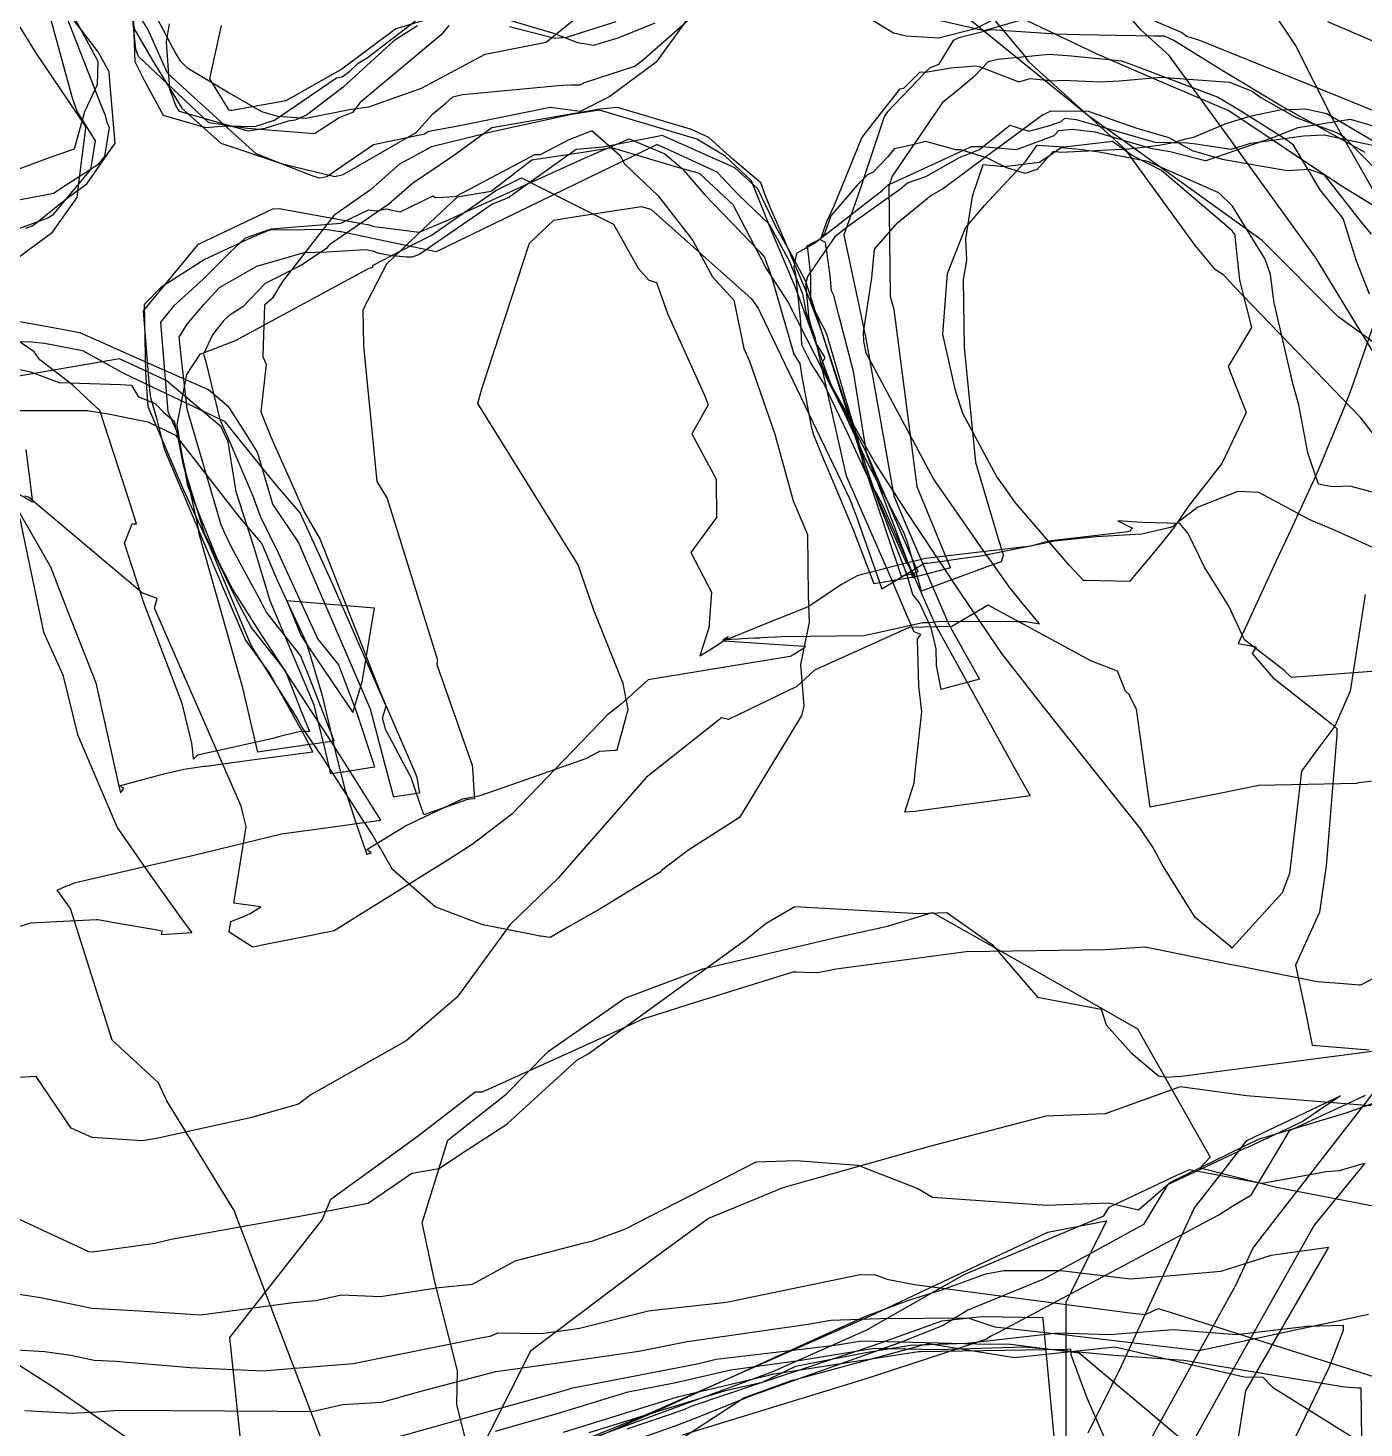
# Model space of a CAD drawing. Extents: x 0 to 298, y 0 to 220.
# Drawn here: x 49.19 to 76.1, y 158.27 to 186.46 of the extents above; entities that cross this region are included whole.
import ezdxf

# ---------------------------------------------------------------- set-up
doc = ezdxf.new("R2010")
doc.units = 0
doc.layers.add('LINES', color=1, linetype='CONTINUOUS')

msp = doc.modelspace()

# ---------------------------------------------------------------- linework, layer by layer
at = {"layer": 'LINES', "color": 1}
for points in [[(47.314, 189.248, 0), (49.339, 185.967, 0), (50.334, 184.501, 0), (50.346, 184.445, 0), (50.235, 183.551, 0), (50.172, 183.049, 0), (49.657, 182.327, 0), (49.326, 182.087, 0), (48.786, 181.683, 0)], [(49.145, 182.434, 0), (49.27, 182.482, 0), (49.309, 182.499, 0), (49.959, 183.023, 0), (50.374, 183.328, 0), (50.942, 184.144, 0), (50.844, 185.309, 0), (50.822, 185.58, 0), (50.603, 185.985, 0), (49.55, 187.362, 0), (48.374, 188.92, 0)], [(57.666, 186.516, 0), (57.512, 186.327, 0), (55.882, 184.963, 0), (55.726, 184.759, 0), (55.459, 184.658, 0), (54.958, 184.331, 0), (53.612, 184.443, 0), (52.839, 184.556, 0), (52.834, 184.558, 0), (52.831, 184.559, 0), (52.828, 184.563, 0), (51.415, 185.89, 0), (51.359, 186.04, 0), (51.067, 188.936, 0)], [(49.063, 188.684, 0), (49.216, 188.387, 0), (49.256, 188.307, 0), (49.83, 187.218, 0), (50.595, 185.794, 0), (50.583, 185.319, 0), (50.326, 184.776, 0), (50.12, 184.026, 0), (49.672, 183.868, 0), (48.078, 183.281, 0)], [(48.258, 182.861, 0), (49.702, 183.135, 0), (49.959, 183.304, 0), (50.619, 183.731, 0), (50.74, 183.876, 0), (50.825, 184.417, 0), (50.832, 184.456, 0), (50.783, 184.559, 0), (50.748, 184.701, 0), (50.665, 184.913, 0), (49.616, 187.599, 0), (49.059, 188.635, 0)], [(48.971, 188.596, 0), (49.291, 187.799, 0), (49.413, 187.496, 0), (50.081, 185.055, 0), (50.179, 184.774, 0), (50.545, 184.191, 0), (50.464, 183.696, 0), (50.451, 183.615, 0), (49.684, 182.698, 0), (49.671, 182.69, 0), (49.601, 182.644, 0), (49.015, 182.423, 0)], [(51.471, 187.27, 0), (52.167, 185.946, 0), (52.252, 185.803, 0), (52.389, 185.67, 0), (53.244, 185.161, 0), (53.895, 184.78, 0), (54.224, 184.688, 0), (54.788, 184.649, 0), (55.698, 184.826, 0), (56.057, 184.875, 0), (57.112, 185.254, 0), (58.397, 185.94, 0), (59.625, 186.178, 0), (62.271, 188.334, 0)], [(79.307, 174.425, 0), (76.026, 178.62, 0), (73.475, 181.268, 0), (73.275, 181.487, 0), (73.111, 181.597, 0), (72.705, 182.076, 0), (71.419, 183.847, 0), (71.294, 184.019, 0), (69.347, 185.783, 0), (69.268, 185.904, 0), (67.398, 188.139, 0)], [(87.398, 156.364, 0), (85.171, 162.705, 0), (84.994, 163.211, 0), (84.936, 163.419, 0), (83.552, 167.016, 0), (83.293, 167.715, 0), (81.043, 173.581, 0), (81.016, 173.651, 0), (80.999, 173.703, 0), (78.419, 179.387, 0), (78.298, 179.653, 0), (75.463, 184.644, 0), (74.718, 186.121, 0), (73.247, 188.32, 0)], [(91.423, 180.064, 0), (91.243, 179.273, 0), (90.453, 177.662, 0), (89.938, 176.582, 0), (88.928, 175.526, 0), (88.126, 175.13, 0), (87.274, 174.934, 0), (86.548, 174.481, 0), (84.192, 175.184, 0), (84.072, 175.204, 0), (83.961, 175.28, 0), (81.599, 176.48, 0), (81.312, 176.651, 0), (80.557, 176.267, 0), (78.02, 178.687, 0), (77.747, 178.984, 0), (77.451, 179.294, 0), (75.574, 180.651, 0), (74.045, 182.186, 0), (71.341, 184.131, 0), (70.532, 184.711, 0), (66.515, 187.968, 0)], [(91.271, 187.885, 0), (89.975, 185.266, 0), (89.856, 183.363, 0), (89.542, 180.84, 0), (88.298, 179.104, 0), (88.29, 179.093, 0), (88.289, 179.092, 0), (88.28, 179.086, 0), (86.262, 178.159, 0), (84.276, 178.018, 0), (84.192, 178.006, 0), (84.091, 178.043, 0), (83.012, 178.573, 0), (81.832, 179.604, 0), (81.208, 179.921, 0), (80.104, 180.654, 0), (77.055, 182.417, 0), (75.624, 183.289, 0), (73.379, 184.796, 0), (71.419, 185.637, 0), (70.712, 185.941, 0), (67.902, 187.283, 0)], [(51.11, 187.759, 0), (51.33, 186.45, 0), (51.689, 185.821, 0), (52.287, 184.847, 0), (53.072, 184.146, 0), (54.317, 183.727, 0), (55.371, 183.475, 0), (55.536, 183.512, 0), (57.01, 184.357, 0), (57.345, 184.733, 0), (57.611, 184.958, 0), (57.743, 185.08, 0), (57.942, 185.124, 0), (59.94, 185.31, 0), (60.123, 185.317, 0), (60.312, 185.316, 0), (60.399, 185.368, 0), (61.415, 185.697, 0), (61.601, 185.844, 0), (62.714, 186.821, 0)], [(88.269, 187.521, 0), (88.187, 184.932, 0), (88.018, 183.596, 0), (87.626, 183.119, 0), (86.584, 181.506, 0), (85.745, 181.226, 0), (84.344, 181.152, 0), (83.858, 181.232, 0), (81.786, 181.86, 0), (81.522, 182.049, 0), (81.083, 182.436, 0), (80.172, 183.231, 0), (80.067, 183.297, 0), (79.944, 183.345, 0), (79.089, 183.347, 0), (78.401, 183.569, 0), (77.47, 184.321, 0), (75.63, 185.066, 0), (72.793, 186.211, 0), (72.532, 186.29, 0), (72.42, 186.371, 0), (69.259, 187.729, 0)], [(62.67, 186.916, 0), (61.843, 185.776, 0), (60.91, 185.087, 0), (60.312, 184.781, 0), (59.709, 184.864, 0), (57.854, 184.484, 0), (57.707, 184.462, 0), (57.298, 184.383, 0), (57.248, 184.374, 0), (57.175, 184.329, 0), (56.146, 184.11, 0), (55.208, 183.465, 0), (55.063, 183.439, 0), (54.895, 183.494, 0), (53.786, 183.929, 0), (53.148, 184.51, 0), (52.002, 185.552, 0), (51.6, 186.443, 0), (51.243, 187.026, 0)], [(58.181, 186.919, 0), (56.597, 186.448, 0), (55.984, 185.992, 0), (55.51, 185.636, 0)], [(85.84, 159.617, 0), (85.167, 160.887, 0), (84.804, 161.42, 0), (84.528, 162.174, 0), (82.506, 166.831, 0), (82.145, 167.911, 0), (81.904, 168.551, 0), (79.561, 173.612, 0), (79.026, 174.759, 0), (77.943, 177.301, 0), (76.96, 178.829, 0), (75.126, 181.834, 0), (73.447, 184.159, 0), (72.177, 185.907, 0), (71.604, 186.425, 0), (71.059, 187.071, 0)], [(51.299, 186.893, 0), (51.341, 185.786, 0), (51.528, 185.416, 0), (51.909, 184.71, 0), (52.763, 184.462, 0), (53.178, 184.495, 0), (53.76, 184.479, 0), (54.154, 184.61, 0), (55.404, 185.461, 0), (55.515, 185.483, 0), (55.671, 185.596, 0), (55.837, 185.755, 0), (56.02, 185.866, 0), (56.998, 186.612, 0)], [(68.778, 186.704, 0), (68.265, 186.444, 0), (67.534, 186.26, 0), (66.874, 186.3, 0), (66.707, 186.339, 0), (66.621, 186.36, 0), (65.837, 186.838, 0)], [(67.481, 186.635, 0), (68.453, 186.414, 0), (69.695, 186.777, 0)], [(86.301, 186.784, 0), (86.303, 186.125, 0), (86.053, 185.846, 0), (85.147, 184.826, 0), (84.705, 184.229, 0), (84.472, 184.22, 0), (81.065, 184.769, 0), (80.944, 184.801, 0), (80.889, 184.84, 0), (80.686, 184.907, 0), (78.073, 185.44, 0), (77.171, 185.818, 0), (75.371, 186.586, 0)], [(76.125, 183.955, 0), (74.434, 184.891, 0), (73.211, 185.631, 0), (72.269, 186.211, 0), (72.083, 186.3, 0), (71.877, 186.302, 0), (70.364, 186.327, 0), (69.894, 186.341, 0), (68.585, 186.426, 0), (67.939, 186.263, 0), (67.823, 186.211, 0), (67.529, 185.729, 0), (67.347, 185.656, 0), (67.25, 185.562, 0), (66.498, 184.778, 0), (66.433, 184.675, 0), (65.906, 183.083, 0), (65.623, 182.296, 0), (65.968, 180.663, 0), (66.046, 180.305, 0), (66.051, 180.287, 0), (66.628, 177.041, 0), (66.799, 176.643, 0), (67.74, 174.453, 0), (68.301, 173.445, 0), (68.354, 173.349, 0), (68.008, 173.257, 0), (67.723, 173.181, 0), (67.581, 173.143, 0), (67.49, 173.627, 0), (67.481, 173.963, 0), (67.384, 174.386, 0), (67.145, 174.888, 0), (67.011, 175.054, 0), (66.886, 175.486, 0), (66.314, 176.935, 0), (66.065, 177.651, 0), (65.652, 179.007, 0), (65.273, 180.321, 0), (64.998, 180.847, 0), (64.435, 182.181, 0), (64.154, 182.819, 0), (64.042, 183.083, 0), (63.947, 183.348, 0), (63.388, 183.819, 0), (62.902, 184.262, 0), (62.551, 184.419, 0), (61.061, 184.866, 0), (60.706, 184.83, 0), (58.534, 184.452, 0), (57.759, 183.887, 0), (56.935, 183.333, 0), (56.458, 182.916, 0), (55.286, 182.117, 0), (55.232, 182.073, 0), (55.199, 182.021, 0), (54.686, 181.68, 0), (53.969, 181.317, 0), (53.518, 180.852, 0), (53.239, 180.674, 0), (53.117, 180.558, 0), (52.906, 180.284, 0), (52.722, 179.897, 0), (52.763, 179.771, 0), (53.056, 178.583, 0), (53.129, 178.411, 0), (53.212, 178.218, 0), (53.708, 177.059, 0), (53.868, 176.635, 0), (54.228, 175.892, 0), (55.03, 174.158, 0), (55.441, 173.641, 0), (55.799, 172.704, 0), (56.128, 171.711, 0), (56.171, 171.581, 0), (55.916, 171.54, 0), (55.587, 171.486, 0), (55.545, 171.479, 0), (55.526, 171.476, 0), (55.291, 171.442, 0), (55.172, 171.932, 0), (54.956, 172.829, 0), (54.065, 174.927, 0), (53.734, 176.041, 0), (53.383, 177.121, 0), (53.223, 178.13, 0), (53.156, 178.27, 0), (53.078, 178.434, 0), (52.434, 178.974, 0), (51.969, 179.362, 0), (51.035, 179.801, 0), (48.768, 179.41, 0)], [(57.034, 186.506, 0), (56.557, 186.205, 0), (55.537, 185.27, 0), (54.799, 184.71, 0), (54.571, 184.605, 0), (54.431, 184.585, 0), (53.962, 184.443, 0), (53.63, 184.383, 0), (52.241, 184.784, 0), (52.167, 184.905, 0), (52.047, 185.231, 0), (51.979, 186.187, 0), (52.038, 186.549, 0)], [(55.51, 185.636, 0), (54.381, 184.997, 0), (53.3, 184.805, 0), (53.27, 184.8, 0), (53.239, 184.809, 0), (53.227, 184.828, 0), (52.855, 185.438, 0), (53.085, 186.517, 0)], [(61.818, 186.564, 0), (61.068, 186.258, 0), (60.705, 186.15, 0), (60.578, 186.11, 0), (60.261, 186.163, 0), (59.762, 186.361, 0), (58.872, 186.622, 0)], [(58.891, 186.491, 0), (59.801, 186.26, 0), (60.044, 186.276, 0), (61.037, 186.594, 0)], [(76.209, 181.106, 0), (75.938, 181.789, 0), (75.693, 182.589, 0), (75.678, 182.625, 0), (75.217, 183.205, 0), (74.681, 184.102, 0), (74.544, 184.203, 0), (73.649, 184.767, 0), (73.418, 184.907, 0), (73.15, 185.073, 0), (71.441, 185.717, 0), (71.219, 185.793, 0), (70.21, 185.897, 0), (69.756, 185.927, 0), (68.726, 185.829, 0), (68.529, 185.784, 0), (68.235, 185.474, 0), (67.903, 185.201, 0), (67.608, 184.961, 0), (66.681, 183.607, 0), (66.597, 183.478, 0), (66.529, 183.279, 0), (66.555, 181.061, 0), (66.628, 180.798, 0), (66.657, 180.588, 0), (66.798, 179.502, 0), (67.089, 177.234, 0), (67.652, 175.878, 0), (67.77, 175.59, 0), (67.05, 175.404, 0), (67.014, 175.394, 0), (67.013, 175.395, 0), (66.939, 175.641, 0), (66.413, 177.021, 0), (66.056, 177.959, 0), (65.392, 179.202, 0), (64.648, 181.238, 0), (64.135, 182.447, 0), (63.765, 183.387, 0), (63.231, 183.886, 0), (62.661, 184.226, 0), (61.874, 184.461, 0), (60.699, 184.811, 0), (60.134, 184.721, 0), (58.515, 184.363, 0), (57.999, 184.241, 0), (57.316, 184.071, 0), (56.674, 183.72, 0), (56.091, 183.207, 0), (55.35, 182.69, 0), (54.318, 181.36, 0), (54.11, 181.016, 0), (53.956, 180.883, 0), (53.927, 180.079, 0), (53.919, 179.839, 0), (53.985, 179.693, 0), (53.882, 178.733, 0), (54.079, 178.228, 0), (54.758, 176.709, 0), (55.074, 176.162, 0), (56.318, 173.008, 0), (56.983, 171.479, 0), (57.022, 171.377, 0), (57.023, 171.371, 0), (57.073, 171.058, 0), (56.855, 171.024, 0), (56.571, 170.979, 0), (56.556, 170.977, 0), (56.55, 170.998, 0), (56.366, 171.699, 0), (56.09, 172.748, 0), (55.131, 174.971, 0), (54.637, 176.112, 0), (54.122, 176.877, 0), (53.815, 177.922, 0), (53.54, 178.354, 0), (53.241, 178.823, 0), (52.822, 179.176, 0), (51.549, 179.743, 0), (50.253, 180.319, 0), (49.987, 180.369, 0), (48.695, 180.606, 0)], [(48.383, 179.731, 0), (49.24, 179.538, 0), (49.82, 179.326, 0), (51.054, 179.287, 0), (51.276, 179.274, 0), (51.405, 179.043, 0), (51.759, 178.894, 0), (51.924, 178.721, 0), (52.136, 178.546, 0), (52.592, 176.517, 0), (52.633, 176.285, 0), (53.5, 173.206, 0), (53.806, 171.905, 0), (53.811, 171.885, 0), (54.816, 172.033, 0), (54.971, 172.056, 0), (55.354, 172.112, 0), (54.803, 173.516, 0), (54.764, 173.614, 0), (54.739, 173.679, 0), (54.681, 173.826, 0), (54.658, 173.855, 0), (53.988, 174.706, 0), (53.889, 174.909, 0), (53.298, 175.995, 0), (53.153, 176.294, 0), (53.126, 176.353, 0), (53.083, 176.457, 0), (52.394, 178.787, 0), (52.285, 179.743, 0), (52.234, 180.241, 0), (52.394, 180.497, 0), (52.741, 180.904, 0), (53.049, 181.237, 0), (53.801, 181.666, 0), (54.749, 181.945, 0), (55.199, 181.955, 0), (55.995, 182.001, 0), (56.12, 181.978, 0), (56.258, 181.928, 0), (56.524, 181.883, 0), (56.819, 181.857, 0), (56.935, 181.854, 0), (57.063, 181.905, 0), (58.534, 182.916, 0), (58.852, 183.043, 0), (60.231, 184.022, 0), (60.777, 184.073, 0), (61.933, 184.299, 0), (61.958, 184.306, 0), (61.989, 184.291, 0), (63.422, 183.654, 0), (63.882, 183.234, 0), (64.266, 182.436, 0), (64.591, 181.862, 0), (64.85, 181.366, 0), (65.973, 177.845, 0), (65.999, 177.732, 0), (66.002, 177.712, 0), (66.223, 177.06, 0), (66.775, 175.423, 0), (67.006, 175.482, 0), (67.117, 175.51, 0), (67.073, 175.612, 0), (66.076, 177.913, 0), (65.816, 179.546, 0), (65.522, 180.684, 0), (65.42, 181.075, 0), (65.371, 181.168, 0), (65.354, 181.404, 0), (65.341, 181.526, 0), (65.255, 182.144, 0), (65.152, 182.2, 0), (65.279, 182.569, 0), (65.424, 182.881, 0), (65.983, 184.25, 0), (66.257, 184.605, 0), (66.755, 185.238, 0), (66.807, 185.251, 0), (66.829, 185.253, 0), (67.158, 185.578, 0), (67.268, 185.574, 0), (67.78, 185.66, 0), (68.266, 185.705, 0), (68.346, 185.687, 0), (69.149, 185.381, 0), (69.378, 185.45, 0), (69.711, 185.411, 0), (69.794, 185.402, 0), (70.038, 185.414, 0), (70.787, 185.38, 0), (71.167, 185.403, 0), (72.014, 185.471, 0), (73.39, 185.375, 0), (73.843, 185.19, 0), (74.024, 185.063, 0), (74.732, 184.661, 0), (75.58, 184.344, 0), (75.679, 184.287, 0), (76.394, 183.561, 0)], [(76.559, 184.024, 0), (75.35, 184.732, 0), (74.919, 184.826, 0), (74.605, 184.814, 0), (74.409, 184.81, 0), (73.794, 184.682, 0), (73.296, 184.529, 0), (72.675, 184.263, 0), (72.664, 184.258, 0), (72.494, 184.225, 0), (72.265, 184.149, 0), (71.969, 184.1, 0), (71.359, 184.026, 0), (69.993, 183.957, 0), (69.837, 183.978, 0), (69.572, 183.672, 0), (69.519, 183.617, 0), (69.446, 183.592, 0), (69.277, 183.532, 0), (68.903, 183.647, 0), (68.514, 183.84, 0), (67.976, 184.007, 0), (67.875, 184.012, 0), (67.271, 184.181, 0), (66.921, 184.088, 0), (66.637, 184.03, 0), (66.503, 183.86, 0), (66.215, 183.558, 0), (66.098, 183.505, 0), (65.893, 183.298, 0), (65.357, 182.679, 0), (65.249, 182.357, 0), (65.241, 182.331, 0), (65.22, 182.308, 0), (65.131, 182.208, 0), (64.962, 182.115, 0), (64.904, 182.083, 0), (64.875, 182.068, 0), (64.861, 182.028, 0), (64.888, 182.059, 0), (64.89, 182.012, 0), (64.905, 181.907, 0), (64.95, 181.479, 0), (64.949, 180.946, 0), (65.183, 180.317, 0), (66.164, 177.334, 0), (66.227, 177.178, 0), (66.299, 177.048, 0), (66.397, 176.872, 0), (67.461, 174.449, 0), (69.116, 171.467, 0), (69.373, 171.004, 0), (68.984, 170.951, 0), (67.145, 170.701, 0), (67.058, 170.689, 0), (66.849, 170.671, 0), (66.986, 171.096, 0), (67.037, 171.255, 0), (67.068, 171.54, 0), (67.193, 172.693, 0), (67.131, 173.215, 0), (67.107, 174.157, 0), (67.174, 174.25, 0), (67.039, 174.307, 0), (66.883, 174.65, 0), (66.549, 175.445, 0), (65.676, 177.44, 0), (65.041, 180.231, 0), (64.861, 180.744, 0), (64.836, 180.902, 0), (64.793, 181.102, 0), (64.533, 181.757, 0), (64.126, 182.507, 0), (63.501, 183.103, 0), (63.069, 183.558, 0), (62.14, 183.992, 0), (61.858, 184.117, 0), (61.847, 184.11, 0), (57.409, 181.953, 0), (56.513, 182.142, 0), (55.498, 182.362, 0), (55.478, 182.358, 0), (55.428, 182.364, 0), (55.178, 182.406, 0), (54.756, 182.401, 0), (54.023, 182.39, 0), (53.562, 182.233, 0), (53.263, 181.951, 0), (52.714, 181.396, 0), (52.128, 180.868, 0), (51.86, 180.542, 0), (51.886, 180.212, 0), (52.006, 178.742, 0), (52.182, 178.353, 0), (52.316, 177.658, 0), (52.746, 176.276, 0), (53.366, 174.988, 0), (53.685, 174.394, 0), (53.927, 174.086, 0), (54.376, 173.514, 0), (54.694, 172.707, 0), (54.856, 172.296, 0), (54.826, 172.295, 0), (54.646, 172.291, 0), (54.237, 172.187, 0), (54.12, 172.157, 0), (53.43, 172.004, 0), (52.604, 171.821, 0), (52.526, 171.739, 0), (52.516, 171.824, 0), (52.486, 172.064, 0), (52.295, 172.864, 0), (51.521, 174.885, 0), (51.13, 176.092, 0), (51.289, 176.481, 0), (51.378, 176.482, 0), (51.208, 177.01, 0), (50.633, 178.761, 0), (50.366, 179.008, 0), (50.095, 179.27, 0), (49.427, 179.784, 0), (49.311, 179.941, 0), (48.172, 180.722, 0)], [(55.401, 157.248, 0), (53.345, 162.654, 0), (51.987, 164.863, 0), (51.821, 165.222, 0), (50.887, 166.08, 0), (50.043, 168.733, 0), (49.775, 169.102, 0), (49.789, 169.109, 0), (49.941, 169.173, 0), (49.947, 169.175, 0), (49.973, 169.186, 0), (50.017, 169.205, 0), (50.118, 169.247, 0), (50.233, 169.275, 0), (52.532, 169.807, 0), (54.294, 170.234, 0), (55.333, 170.379, 0), (56.295, 170.512, 0), (55.325, 172.055, 0), (53.811, 174.37, 0), (53.31, 175.168, 0), (53.003, 175.761, 0), (52.408, 177.245, 0), (52.304, 177.836, 0), (52.191, 178.474, 0), (52.39, 179.486, 0), (52.658, 179.898, 0), (53.367, 180.173, 0), (56.047, 181.624, 0), (56.126, 181.645, 0), (56.142, 181.688, 0), (56.932, 182.094, 0), (57.307, 182.282, 0), (58.615, 183.192, 0), (59.127, 183.446, 0), (60.058, 182.979, 0), (60.985, 182.511, 0), (61.482, 181.626, 0), (61.694, 181.387, 0), (61.847, 181.339, 0), (62.07, 180.712, 0), (62.811, 179.085, 0), (62.891, 178.875, 0), (62.561, 178.29, 0), (63.051, 177.38, 0), (63.059, 176.606, 0), (62.543, 175.903, 0), (62.954, 175.105, 0), (62.9, 174.384, 0), (62.722, 173.818, 0), (62.922, 173.944, 0), (63.154, 174.09, 0), (63.225, 174.148, 0), (63.258, 174.174, 0), (63.277, 174.19, 0), (63.28, 174.192, 0), (63.289, 174.2, 0), (63.293, 174.203, 0), (63.185, 174.146, 0), (63.187, 174.146, 0), (63.192, 174.146, 0), (63.194, 174.146, 0), (63.205, 174.147, 0), (63.225, 174.148, 0), (63.5, 174.163, 0), (63.569, 174.167, 0), (63.821, 174.18, 0), (63.887, 174.184, 0), (63.928, 174.186, 0), (63.958, 174.188, 0), (64.38, 174.211, 0), (66.034, 174.233, 0), (67.216, 174.49, 0), (67.338, 174.494, 0), (67.576, 174.517, 0), (69.098, 174.512, 0), (69.291, 174.512, 0), (69.56, 174.468, 0), (69.436, 174.618, 0), (69.269, 174.819, 0), (68.97, 175.181, 0), (68.663, 175.618, 0), (68.478, 175.882, 0), (67.426, 177.384, 0), (66.185, 179.705, 0), (66.071, 179.916, 0), (66.027, 180.156, 0), (66.015, 180.33, 0), (66.183, 181.435, 0), (66.239, 182.013, 0), (66.701, 182.54, 0), (67.375, 183.088, 0), (67.6, 183.215, 0), (68.476, 183.866, 0), (69.62, 184.716, 0), (69.8, 184.797, 0), (70.543, 184.786, 0), (71.521, 184.449, 0), (72.17, 184.257, 0), (72.639, 183.996, 0), (73.241, 183.82, 0), (74.553, 183.591, 0), (74.986, 183.624, 0), (75.292, 183.513, 0), (76.067, 182.517, 0), (76.246, 182.315, 0)], [(63.606, 180.011, 0), (63.722, 179.752, 0), (64.23, 178.285, 0), (64.599, 176.939, 0), (64.889, 176.267, 0), (64.901, 175.026, 0), (64.924, 174.495, 0), (64.748, 173.643, 0), (64.816, 172.804, 0), (64.767, 172.621, 0), (64.669, 172.45, 0), (63.52, 170.562, 0), (62.478, 169.903, 0), (61.95, 169.497, 0), (61.937, 169.471, 0), (60.726, 168.73, 0), (60.124, 168.389, 0), (59.704, 168.152, 0), (59.654, 168.158, 0), (59.524, 168.176, 0), (59.495, 168.179, 0), (59.41, 168.196, 0), (58.35, 168.404, 0), (58.043, 168.52, 0), (57.393, 168.766, 0), (56.532, 169.516, 0), (56.28, 169.953, 0), (56.209, 170.076, 0), (56.12, 170.229, 0), (55.967, 170.467, 0), (55.118, 171.781, 0), (54.704, 172.389, 0), (54.588, 172.602, 0), (53.71, 173.988, 0), (53.665, 174.074, 0), (52.85, 176.032, 0), (52.345, 177.113, 0), (51.607, 178.833, 0), (51.565, 179.529, 0), (51.535, 180.904, 0), (51.888, 181.255, 0), (52.74, 181.8, 0), (53.703, 182.252, 0), (54.062, 182.4, 0), (54.087, 182.42, 0), (55.492, 182.535, 0), (56.048, 182.802, 0), (56.21, 182.784, 0), (56.403, 182.822, 0), (56.688, 182.76, 0), (57.351, 183.083, 0), (57.391, 183.051, 0), (57.799, 183.068, 0), (58.084, 183.22, 0), (59.395, 183.917, 0), (59.512, 183.916, 0), (60.09, 184.216, 0), (60.537, 184.393, 0), (60.555, 184.39, 0), (61.117, 183.898, 0), (61.206, 183.728, 0), (61.883, 183.084, 0), (62.58, 182.186, 0), (62.976, 181.451, 0), (63.409, 180.981, 0), (63.606, 180.011, 0)], [(66.472, 175.316, 0), (67.068, 175.418, 0), (66.85, 175.766, 0), (66.197, 177.227, 0), (65.696, 178.309, 0), (65.209, 179.321, 0), (64.96, 179.721, 0), (64.778, 180.084, 0), (64.754, 180.539, 0), (64.658, 181.508, 0), (64.622, 181.648, 0), (64.67, 181.898, 0), (64.683, 181.933, 0), (65.028, 182.129, 0), (66.222, 183.055, 0), (66.389, 183.188, 0), (66.523, 183.311, 0), (66.61, 183.347, 0), (68.194, 184.076, 0), (68.406, 184.076, 0), (69.02, 184.026, 0), (69.113, 184.017, 0), (69.123, 184.021, 0), (69.139, 184.028, 0), (69.855, 184.296, 0), (69.952, 184.398, 0), (70.222, 184.426, 0), (70.687, 184.373, 0), (71.8, 184.045, 0), (72.192, 183.974, 0), (72.9, 183.798, 0), (72.91, 183.795, 0), (72.918, 183.797, 0), (72.94, 183.805, 0), (74.264, 184.259, 0), (74.776, 184.459, 0), (75.819, 184.625, 0), (76.537, 184.419, 0)], [(68.355, 184.015, 0), (68.963, 184.509, 0), (69.346, 184.389, 0), (69.771, 184.501, 0), (69.999, 184.579, 0), (70.07, 184.651, 0), (70.301, 184.619, 0), (71.889, 184.163, 0), (72.546, 184.148, 0), (72.709, 184.128, 0), (73.426, 184.022, 0), (73.822, 184.142, 0), (74.883, 184.295, 0), (75.299, 184.315, 0), (76.082, 184.147, 0), (76.345, 184.094, 0)], [(49.144, 177.973, 0), (49.279, 176.916, 0), (48.712, 177.241, 0), (49.641, 175.613, 0), (49.972, 174.763, 0), (50.558, 173.275, 0), (50.994, 171.319, 0), (51.015, 171.226, 0), (51.051, 171.059, 0), (51.066, 171.081, 0), (51.091, 171.117, 0), (51.12, 171.157, 0), (51.079, 171.178, 0), (51.034, 171.202, 0), (51.182, 171.242, 0), (51.953, 171.452, 0), (52.071, 171.48, 0), (52.216, 171.514, 0), (52.327, 171.541, 0), (52.512, 171.566, 0), (52.734, 171.596, 0), (52.777, 171.602, 0), (53.699, 171.724, 0), (54.927, 171.888, 0), (54.767, 172.2, 0), (54.051, 173.479, 0), (53.568, 174.146, 0), (53.249, 174.898, 0), (52.711, 176.157, 0), (51.941, 177.981, 0), (51.794, 178.579, 0), (51.664, 179.018, 0), (51.645, 179.184, 0), (51.623, 179.407, 0), (51.513, 180.766, 0), (52.618, 182.105, 0), (52.624, 182.111, 0), (54.12, 182.825, 0), (54.248, 182.827, 0), (55.987, 182.512, 0), (56.07, 182.497, 0), (56.15, 182.468, 0), (56.278, 182.453, 0), (57.07, 182.354, 0), (57.613, 182.583, 0), (60.472, 183.874, 0), (61.298, 184.232, 0), (62.015, 183.929, 0), (62.364, 183.635, 0), (62.808, 183.117, 0), (63.927, 181.955, 0), (64.025, 181.846, 0), (64.163, 181.455, 0), (64.613, 179.896, 0), (64.734, 179.709, 0), (64.779, 179.449, 0), (64.963, 178.437, 0), (65.01, 178.272, 0), (65.191, 177.826, 0), (65.205, 177.794, 0), (65.438, 177.241, 0), (65.816, 176.342, 0), (66.22, 175.289, 0), (66.229, 175.275, 0), (66.472, 175.316, 0)], [(73.238, 177.697, 0), (72.555, 176.831, 0), (72.265, 176.395, 0), (71.966, 176.021, 0), (71.374, 175.317, 0), (70.492, 175.339, 0), (70.45, 175.339, 0), (70.166, 175.642, 0), (69.08, 176.901, 0), (68.904, 177.15, 0), (68.829, 177.258, 0), (68.703, 177.426, 0), (68.021, 178.698, 0), (67.873, 179.161, 0), (67.614, 180.297, 0), (67.709, 181.518, 0), (68.069, 182.438, 0), (68.454, 182.886, 0), (69.288, 183.779, 0), (69.518, 184.101, 0), (70.067, 184.07, 0), (71.034, 184.185, 0), (71.433, 183.898, 0), (72.029, 183.592, 0), (72.521, 183.168, 0), (73.427, 182.396, 0), (73.458, 182.355, 0), (73.49, 182.327, 0), (73.59, 181.384, 0), (73.836, 180.433, 0), (73.363, 179.645, 0), (73.728, 178.719, 0), (73.238, 177.697, 0)], [(77.047, 176.906, 0), (75.814, 177.236, 0), (75.481, 177.223, 0), (75.386, 177.24, 0), (75.182, 177.277, 0), (75.029, 177.728, 0), (74.969, 177.906, 0), (74.789, 178.872, 0), (74.669, 179.278, 0), (74.298, 180.9, 0), (74.286, 180.955, 0), (74.28, 180.983, 0), (74.275, 181.022, 0), (74.216, 181.5, 0), (74.107, 181.808, 0), (73.452, 182.875, 0), (73.177, 183.145, 0), (71.745, 183.773, 0), (70.765, 183.966, 0), (70.365, 184.019, 0), (69.999, 184.051, 0), (69.562, 183.752, 0), (68.85, 183.667, 0), (68.424, 183.707, 0), (68.209, 183.072, 0), (68.072, 182.217, 0), (68.09, 181.791, 0), (68.024, 181.398, 0), (68.043, 180.031, 0), (68.272, 177.723, 0), (68.705, 176.269, 0), (68.808, 175.922, 0), (68.835, 175.832, 0), (68.83, 175.832, 0), (68.79, 175.716, 0), (68.618, 175.653, 0), (67.413, 175.207, 0), (67.188, 175.124, 0), (66.924, 176.035, 0), (66.902, 176.111, 0), (66.89, 176.141, 0), (66.829, 176.302, 0), (66.075, 177.748, 0), (65.599, 178.78, 0), (64.495, 180.954, 0), (64.05, 181.64, 0), (63.396, 182.9, 0), (62.715, 183.536, 0), (62.277, 183.654, 0), (60.949, 184.048, 0), (60.459, 183.972, 0), (59.338, 183.803, 0), (58.517, 183.172, 0), (57.832, 183.059, 0), (57.183, 182.448, 0), (56.412, 181.708, 0), (55.934, 180.79, 0), (55.947, 180.064, 0), (56.213, 177.334, 0), (56.423, 176.988, 0), (57.414, 173.8, 0), (57.435, 173.733, 0), (57.433, 173.719, 0), (57.425, 173.646, 0), (57.435, 173.605, 0), (58.138, 171.616, 0), (58.147, 171.472, 0), (58.164, 171.209, 0), (58.181, 170.952, 0), (58.181, 170.943, 0), (58.177, 170.943, 0), (58.04, 170.928, 0), (57.337, 170.679, 0), (57.16, 170.616, 0), (56.899, 171.384, 0), (56.727, 171.708, 0), (56.519, 172.101, 0), (56.393, 172.338, 0), (56.368, 172.428, 0), (56.33, 172.567, 0), (56.402, 172.808, 0), (55.339, 175.246, 0), (54.668, 176.703, 0), (54.176, 177.281, 0), (53.162, 178.53, 0), (52.94, 178.638, 0), (51.13, 179.499, 0), (50.308, 179.957, 0), (50.252, 179.968, 0), (49.525, 180.108, 0), (49.262, 180.135, 0), (49.222, 180.143, 0), (47.941, 180.108, 0)], [(76.125, 175.053, 0), (75.817, 173.111, 0), (75.514, 172.404, 0), (75.13, 171.894, 0), (74.843, 171.496, 0), (74.598, 169.435, 0), (74.448, 169.047, 0), (73.444, 167.938, 0), (73.438, 167.937, 0), (73.419, 167.959, 0), (72.699, 168.55, 0), (72.053, 169.586, 0), (72.032, 169.62, 0), (71.987, 169.705, 0), (71.944, 169.787, 0), (71.854, 169.955, 0), (71.834, 169.986, 0), (71.585, 170.357, 0), (69.645, 172.795, 0), (68.801, 173.87, 0), (67.993, 175.06, 0), (66.896, 176.704, 0), (66.24, 177.725, 0), (65.393, 179.225, 0), (65.173, 179.696, 0), (65.245, 179.826, 0), (65.058, 180.125, 0), (64.926, 180.606, 0), (64.856, 181.317, 0), (64.898, 181.462, 0), (65.462, 182.277, 0), (65.694, 182.469, 0), (66.77, 183.231, 0), (66.902, 183.345, 0), (67.272, 183.476, 0), (67.954, 183.854, 0), (68.355, 184.015, 0)], [(48.963, 178.762, 0), (50.378, 178.758, 0), (50.773, 178.698, 0), (51.606, 178.533, 0), (52.162, 178.264, 0), (53.449, 176.605, 0), (53.898, 176.077, 0), (54.206, 175.344, 0), (54.799, 174.078, 0), (55.114, 173.022, 0), (55.404, 171.796, 0), (55.581, 171.112, 0), (55.596, 171.054, 0), (55.834, 170.344, 0), (55.991, 169.878, 0), (56.011, 169.82, 0), (56.02, 169.824, 0), (56.104, 169.857, 0), (56.013, 169.922, 0), (56.374, 170.144, 0), (56.792, 170.4, 0), (57.943, 170.944, 0), (58.298, 171.01, 0), (59.202, 171.326, 0), (60.04, 171.621, 0), (60.101, 171.642, 0), (60.443, 171.762, 0), (60.511, 171.798, 0), (60.706, 171.901, 0), (61.006, 171.919, 0), (61.041, 171.921, 0), (61.058, 171.928, 0), (61.086, 172.032, 0), (61.178, 172.37, 0), (61.279, 172.743, 0), (61.175, 173.264, 0), (60.584, 174.742, 0), (60.27, 175.652, 0), (58.71, 178.157, 0), (58.248, 178.899, 0), (58.333, 179.196, 0), (59.291, 182.129, 0), (59.778, 182.592, 0), (60.101, 182.647, 0), (61.539, 182.869, 0), (61.733, 182.814, 0), (63.754, 181.014, 0), (63.898, 180.819, 0), (63.945, 180.72, 0), (65.728, 177.002, 0), (65.771, 176.903, 0), (65.78, 176.881, 0), (65.786, 176.866, 0), (65.799, 176.829, 0), (65.863, 176.657, 0), (66.388, 175.17, 0), (66.975, 175.523, 0), (67.242, 175.684, 0), (67.254, 175.685, 0), (67.306, 175.688, 0), (67.508, 175.716, 0), (68.065, 175.793, 0), (68.382, 175.837, 0), (69.741, 176.113, 0), (69.867, 176.138, 0), (70.642, 176.214, 0), (70.711, 176.221, 0), (70.826, 176.232, 0), (71.389, 176.264, 0), (71.622, 176.277, 0), (72.226, 176.419, 0), (72.248, 176.424, 0), (72.287, 176.464, 0), (72.307, 176.484, 0), (72.446, 176.589, 0), (72.605, 176.709, 0), (72.75, 176.819, 0), (72.776, 176.829, 0), (73.567, 177.137, 0), (73.971, 177.116, 0), (74.177, 177.01, 0), (74.988, 176.571, 0), (75.29, 176.446, 0), (75.558, 176.33, 0), (77.645, 175.383, 0)], [(76.368, 180.72, 0), (75.838, 179.194, 0), (75.689, 178.79, 0), (75.144, 177.482, 0), (74.576, 176.255, 0), (74.331, 175.734, 0), (74.18, 175.415, 0), (73.562, 174.068, 0), (73.669, 174.048, 0), (73.79, 174.026, 0), (73.847, 174.016, 0), (73.93, 174.001, 0), (73.848, 173.866, 0), (73.963, 173.731, 0), (74.26, 173.386, 0), (75.438, 172.461, 0), (75.551, 172.356, 0), (75.552, 172.233, 0), (75.337, 169.59, 0), (75.204, 168.662, 0), (74.72, 167.595, 0), (74.904, 166.716, 0), (75.058, 165.978, 0), (76.2, 165.886, 0)], [(77.954, 173.633, 0), (74.638, 173.383, 0), (74.487, 173.529, 0), (73.694, 174.142, 0), (73.374, 174.821, 0), (72.889, 175.609, 0), (72.556, 176.286, 0), (72.387, 176.485, 0), (71.628, 176.507, 0), (71.138, 176.541, 0), (71.438, 176.39, 0), (71.382, 176.328, 0), (71.363, 176.325, 0), (71.343, 176.322, 0), (71.339, 176.321, 0), (70.841, 176.257, 0), (69.964, 176.158, 0), (69.743, 176.132, 0), (69.388, 176.028, 0), (67.264, 175.783, 0), (66.751, 175.652, 0), (65.887, 175.435, 0), (65.578, 175.26, 0), (64.919, 174.816, 0), (64.806, 174.77, 0), (64.637, 174.702, 0), (64.215, 174.531, 0), (63.205, 174.123, 0), (64.713, 174.021, 0), (64.812, 174.014, 0), (64.832, 174.013, 0), (64.847, 174.012, 0), (64.833, 173.998, 0), (64.822, 173.987, 0), (64.799, 173.964, 0), (64.79, 173.955, 0), (64.599, 173.841, 0), (64.54, 173.806, 0), (62.864, 173.53, 0), (61.683, 173.338, 0), (61.146, 172.854, 0), (60.869, 172.642, 0), (59.637, 171.365, 0), (58.932, 170.632, 0), (58.134, 170.022, 0), (57.631, 169.7, 0), (55.354, 168.282, 0), (55.187, 168.248, 0), (55.131, 168.237, 0), (55.08, 168.227, 0), (54.927, 168.197, 0), (53.903, 167.994, 0), (53.726, 167.951, 0), (53.69, 167.969, 0), (53.661, 167.988, 0), (53.66, 167.988, 0), (53.643, 167.999, 0), (53.611, 168.02, 0), (53.241, 168.258, 0), (53.25, 168.314, 0), (53.275, 168.473, 0), (53.493, 168.561, 0), (53.664, 168.631, 0), (53.878, 168.767, 0), (53.532, 168.815, 0), (53.335, 168.842, 0), (53.549, 170.172, 0), (53.584, 170.386, 0), (53.532, 170.596, 0), (53.484, 170.794, 0), (51.737, 174.78, 0), (51.794, 174.974, 0), (51.576, 175.053, 0), (51.498, 175.082, 0), (49.197, 177.015, 0), (49.125, 177.038, 0)], [(49.025, 176.577, 0), (49.504, 174.299, 0), (49.893, 173.437, 0), (50.185, 172.238, 0), (50.983, 170.364, 0), (51.608, 169.465, 0), (51.643, 169.415, 0), (51.958, 168.977, 0), (52.282, 168.527, 0), (52.487, 168.241, 0), (52.089, 168.216, 0), (51.88, 168.202, 0), (51.881, 168.203, 0), (51.892, 168.278, 0), (51.717, 168.309, 0), (51.593, 168.331, 0), (51.162, 168.406, 0), (51.155, 168.407, 0), (50.593, 168.505, 0), (50.571, 168.504, 0), (49.237, 168.439, 0), (48.983, 168.357, 0)], [(79.789, 171.709, 0), (75.989, 171.264, 0), (75.954, 171.253, 0), (73.981, 171.207, 0), (73.153, 171.039, 0), (71.795, 170.772, 0), (71.514, 172.749, 0), (71.363, 173.052, 0), (71.298, 173.11, 0), (71.133, 173.509, 0), (70.598, 173.722, 0), (68.527, 174.841, 0), (67.796, 174.41, 0), (66.935, 174.39, 0), (66.12, 174.024, 0), (65.03, 173.533, 0), (64.677, 173.201, 0), (63.298, 172.538, 0), (63.159, 172.573, 0), (61.643, 171.371, 0), (59.86, 169.339, 0), (58.898, 168.412, 0), (57.836, 166.949, 0), (56.807, 166.068, 0), (54.886, 164.978, 0), (54.639, 164.79, 0), (54.562, 164.771, 0), (53.695, 164.523, 0), (51.839, 164.114, 0), (51.62, 164.076, 0), (51.487, 164.057, 0), (50.484, 164.119, 0), (50.062, 164.308, 0), (49.357, 165.353, 0), (48.673, 165.308, 0)], [(55.73, 172.681, 0), (55.917, 173.299, 0), (56.166, 174.779, 0), (54.403, 174.927, 0), (54.69, 174.222, 0), (54.848, 173.988, 0), (55.73, 172.681, 0)], [(48.91, 162.522, 0), (50.281, 161.884, 0), (50.409, 161.825, 0), (50.491, 161.82, 0), (51.742, 161.993, 0), (52.071, 162.073, 0), (54.805, 162.565, 0), (56.039, 162.802, 0), (56.919, 163.405, 0), (57.468, 163.498, 0), (57.903, 163.784, 0), (58.836, 164.389, 0), (60.247, 165.682, 0), (60.292, 165.704, 0), (60.47, 165.806, 0), (63.64, 168.102, 0), (64.058, 168.436, 0), (64.637, 168.773, 0), (67.13, 168.63, 0), (67.695, 168.649, 0), (68.608, 168.011, 0), (69.522, 166.95, 0), (70.802, 166.703, 0), (70.908, 166.392, 0), (71.411, 165.826, 0), (71.96, 165.36, 0), (72.115, 165.334, 0), (72.416, 165.356, 0), (77.445, 166.011, 0)], [(58.518, 156.021, 0), (57.824, 158.741, 0), (57.84, 159.42, 0), (57.385, 161.212, 0), (57.126, 162.401, 0), (57.643, 164.067, 0), (58.818, 164.992, 0), (59.673, 165.858, 0), (61.213, 166.925, 0), (62.781, 167.517, 0), (65.491, 168.156, 0), (66.501, 168.377, 0), (67.407, 168.652, 0), (68.561, 167.998, 0)], [(53.49, 157.859, 0), (53.257, 160.096, 0), (55.117, 162.465, 0), (55.287, 162.881, 0), (57.025, 164.141, 0), (58.196, 165.043, 0), (58.206, 165.042, 0), (58.255, 165.041, 0), (58.303, 165.04, 0), (58.328, 165.039, 0), (58.337, 165.039, 0), (58.384, 165.06, 0), (58.405, 165.07, 0), (61.141, 166.311, 0), (61.197, 166.337, 0), (61.582, 166.511, 0), (61.604, 166.522, 0), (61.709, 166.554, 0), (61.878, 166.607, 0), (62.067, 166.666, 0), (62.507, 166.804, 0), (64.601, 167.459, 0), (64.608, 167.459, 0), (64.66, 167.457, 0), (64.823, 167.452, 0), (65.084, 167.444, 0), (65.1, 167.447, 0), (65.161, 167.459, 0), (65.273, 167.48, 0), (65.469, 167.517, 0), (68.089, 167.87, 0), (70.895, 167.904, 0), (71.692, 167.959, 0), (71.962, 167.904, 0), (72.905, 167.713, 0), (73.433, 167.607, 0), (73.619, 167.569, 0), (73.846, 167.524, 0), (75.153, 167.26, 0), (75.77, 167.213, 0), (76.003, 167.195, 0), (76.024, 167.193, 0), (76.062, 167.212, 0), (76.306, 167.335, 0)], [(68.561, 167.998, 0), (70.701, 166.787, 0), (71.534, 166.312, 0), (73, 163.723, 0), (72.8, 163.51, 0), (74.337, 163.119, 0), (76.208, 162.76, 0), (77.195, 162.71, 0), (77.579, 162.302, 0), (78.991, 160.84, 0), (79.965, 159.567, 0), (81.246, 157.907, 0)], [(84.547, 157.212, 0), (83.357, 159.709, 0), (82.224, 161.887, 0), (81.959, 162.676, 0), (81.491, 163.434, 0), (80.573, 164.831, 0), (79.893, 165.418, 0), (78.464, 165.208, 0), (77.09, 165.21, 0), (76.434, 164.942, 0), (76.224, 164.758, 0), (73.733, 164.958, 0), (72.393, 165.141, 0), (70.884, 164.595, 0), (69.688, 164.55, 0), (67.347, 163.943, 0), (64.392, 163.11, 0), (62.899, 162.491, 0), (61.778, 161.671, 0), (61.22, 161.258, 0), (59.31, 159.819, 0), (58.091, 157.398, 0)], [(48.378, 161.061, 0), (49.445, 160.899, 0), (50.474, 160.686, 0), (51.438, 160.632, 0), (52.669, 160.552, 0), (54.531, 160.799, 0), (54.988, 160.837, 0), (55.504, 160.956, 0), (56.292, 160.917, 0), (57.463, 161.101, 0), (58.143, 161.166, 0), (59.005, 161.64, 0), (60.392, 162.003, 0), (60.567, 162.041, 0), (61.213, 162.273, 0), (63.855, 163.634, 0), (64.664, 163.661, 0), (65.905, 163.563, 0), (67.109, 163.095, 0), (67.406, 162.921, 0), (69.709, 162.759, 0), (70.953, 162.806, 0), (71.558, 162.665, 0), (72.202, 163.222, 0), (73.975, 164.086, 0), (75.74, 164.615, 0), (77.093, 165.102, 0)], [(73.662, 163.96, 0), (73.742, 164.063, 0), (75.628, 164.958, 0), (74.856, 164.435, 0), (73.749, 163.923, 0), (73.693, 163.897, 0), (73.568, 163.838, 0), (72.139, 163.171, 0), (71.659, 162.369, 0), (70.484, 161.723, 0), (69.632, 161.259, 0), (68.121, 160.644, 0), (67.625, 160.335, 0), (66.742, 159.984, 0), (63.741, 158.911, 0), (62.675, 158.481, 0), (62.215, 158.308, 0), (60.492, 157.699, 0)], [(62.373, 158.134, 0), (66.032, 159.252, 0), (67.614, 159.772, 0), (68.479, 160.063, 0), (68.573, 160.118, 0), (68.719, 160.188, 0), (72.743, 162.334, 0), (73.175, 162.564, 0), (73.44, 162.729, 0), (73.671, 162.872, 0), (73.831, 162.97, 0), (73.833, 162.975, 0), (74.375, 163.88, 0), (74.599, 164.255, 0), (74.599, 164.255, 0), (74.603, 164.262, 0), (74.648, 164.282, 0), (75.147, 164.515, 0), (75.762, 164.801, 0), (76.13, 164.972, 0)], [(76.377, 165.139, 0), (75.256, 163.696, 0), (74.514, 162.741, 0), (74.097, 162.204, 0), (73.958, 162.025, 0), (73.956, 162.023, 0), (73.878, 161.922, 0), (73.868, 161.909, 0), (73.514, 161.143, 0), (71.373, 157.273, 0)], [(70.545, 158.175, 0), (71.215, 159.524, 0), (72.677, 162.692, 0), (72.732, 162.763, 0), (72.734, 162.765, 0), (72.812, 162.865, 0), (72.999, 163.106, 0), (73.568, 163.838, 0), (73.662, 163.96, 0)], [(59.193, 157.573, 0), (61.81, 158.53, 0), (64.176, 159.401, 0), (66.086, 160.248, 0), (68.044, 161.36, 0), (68.091, 161.381, 0), (68.185, 161.425, 0), (70.859, 162.545, 0), (70.964, 162.721, 0), (72.329, 163.36, 0), (72.582, 163.477, 0), (73.889, 163.229, 0), (74.051, 163.201, 0), (75.343, 163.436, 0), (75.608, 163.458, 0), (75.949, 163.557, 0), (76.114, 163.605, 0), (75.098, 162.353, 0), (73.369, 159.29, 0), (72.495, 157.711, 0)], [(51.506, 157.846, 0), (49.693, 159.096, 0), (44.366, 162.503, 0)], [(58.13, 157.122, 0), (61.633, 158.539, 0), (61.66, 158.549, 0), (61.669, 158.553, 0), (61.679, 158.558, 0), (66.171, 160.535, 0), (67.853, 161.328, 0), (69.734, 162.212, 0), (70.911, 162.442, 0), (70.095, 160.8, 0)], [(60.404, 157.989, 0), (61.814, 158.595, 0), (66.042, 160.52, 0), (66.914, 160.841, 0), (67.058, 160.887, 0), (67.599, 161.055, 0), (68.482, 161.378, 0), (68.842, 161.446, 0), (69.994, 161.441, 0), (71.399, 161.277, 0), (72.212, 161.34, 0), (73.219, 161.429, 0), (74.227, 161.754, 0), (75.383, 161.915, 0), (73.71, 159.018, 0)], [(48.725, 159.857, 0), (49.531, 159.815, 0), (50.05, 159.736, 0), (50.519, 159.639, 0), (50.958, 159.615, 0), (52.454, 159.493, 0), (53.92, 159.423, 0), (54.484, 159.472, 0), (55.738, 159.573, 0), (58.339, 160.097, 0), (58.499, 160.122, 0), (58.657, 160.191, 0), (59.528, 160.177, 0), (60.118, 160.253, 0), (60.3, 160.282, 0), (61.686, 160.631, 0), (61.853, 160.653, 0), (63.258, 160.803, 0), (65.917, 161.356, 0), (66.237, 161.362, 0), (66.485, 161.268, 0), (67.043, 161.161, 0), (71.385, 160.592, 0), (71.693, 160.555, 0), (71.962, 160.679, 0), (78.941, 158.472, 0)], [(70.095, 160.8, 0), (70.094, 156.904, 0)], [(49.124, 158.621, 0), (50.082, 158.573, 0), (50.566, 158.595, 0), (51.021, 158.634, 0), (54.228, 158.609, 0), (54.911, 158.602, 0), (55.526, 158.742, 0), (56.315, 158.793, 0), (57.157, 159.024, 0), (58.614, 159.406, 0), (60.018, 159.605, 0), (61.491, 159.821, 0), (62.464, 160.013, 0), (64.857, 160.359, 0), (65.362, 160.443, 0), (66.345, 160.479, 0), (68.121, 160.493, 0), (68.661, 160.308, 0), (70.157, 160.138, 0), (72.779, 159.834, 0), (76.035, 160.528, 0), (76.19, 160.563, 0)], [(61.261, 158.253, 0), (62.409, 158.647, 0), (62.549, 158.712, 0), (63.92, 159.173, 0), (66.215, 159.934, 0), (66.25, 159.947, 0), (66.256, 159.948, 0), (66.265, 159.95, 0), (67.299, 160.323, 0), (67.598, 160.432, 0), (68.403, 160.516, 0), (69.626, 160.494, 0), (69.63, 160.494, 0), (69.63, 160.472, 0), (69.899, 157.588, 0)], [(74.446, 157.514, 0), (75.399, 159.49, 0), (75.688, 160.245, 0), (75.686, 160.334, 0), (74.955, 160.315, 0), (73.53, 160.148, 0), (72.252, 160.249, 0), (70.975, 160.151, 0), (69.934, 160.183, 0), (68.093, 159.97, 0), (66.959, 159.934, 0), (66.063, 159.788, 0), (64.648, 159.513, 0), (63.977, 159.191, 0), (63.214, 159.011, 0), (61.631, 158.53, 0), (60.485, 158.175, 0)], [(56.569, 158.074, 0), (58.727, 158.678, 0), (59.939, 159.012, 0), (60.16, 159.081, 0), (62.667, 159.566, 0), (63.047, 159.655, 0), (65.449, 159.942, 0), (65.986, 160.026, 0), (68.558, 159.963, 0), (68.925, 159.967, 0), (70.36, 159.786, 0), (74.353, 156.432, 0)], [(69.268, 159.901, 0), (67.504, 159.846, 0), (66.239, 159.874, 0), (64.758, 159.63, 0), (63.344, 159.439, 0), (62.205, 159.172, 0), (61.241, 158.989, 0), (59.936, 158.585, 0), (58.598, 158.2, 0)], [(59.977, 158.188, 0), (62.269, 158.897, 0), (62.298, 158.906, 0), (64.109, 159.333, 0), (64.176, 159.358, 0), (67.127, 159.809, 0), (67.142, 159.812, 0), (67.165, 159.815, 0), (70.118, 159.858, 0), (70.185, 159.868, 0), (70.195, 159.755, 0), (70.517, 158.881, 0), (72.658, 153.998, 0)], [(61.775, 157.687, 0), (63.605, 158.878, 0), (64.55, 159.219, 0), (67.318, 159.975, 0), (69.061, 159.688, 0), (71.077, 159.908, 0), (73.683, 159.305, 0), (74.058, 159.297, 0), (74.253, 159.093, 0), (76.234, 157.861, 0)], [(76.084, 155.938, 0), (76.045, 159.077, 0), (76.023, 159.076, 0), (75.98, 159.071, 0), (75.708, 159.093, 0), (72.471, 159.634, 0), (71.071, 159.732, 0), (69.268, 159.901, 0)], [(73.71, 159.018, 0), (73.45, 157.351, 0)]]:
    msp.add_polyline3d(points, dxfattribs=at)

doc.saveas('drawing.dxf')
